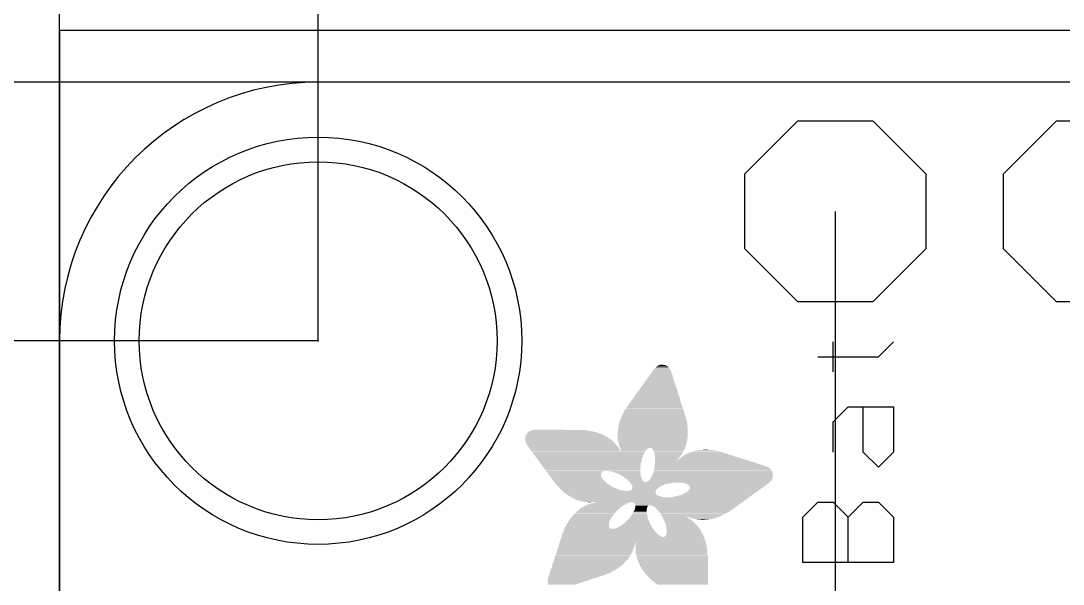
# Model space of a CAD drawing. Extents: x -12.6 to 36, y -7.3 to 38.4.
# Drawn here: x -0.38 to 9.86, y 16.66 to 22.19 of the extents above; entities that cross this region are included whole.
import ezdxf

# ---------------------------------------------------------------- set-up
doc = ezdxf.new("R2010")
doc.units = 0
for name, color, linetype in [('1', 22, 'CONTINUOUS'), ('16', 175, 'CONTINUOUS'), ('17', 82, 'CONTINUOUS'), ('20', 7, 'CONTINUOUS'), ('21', 2, 'CONTINUOUS'), ('23', 7, 'CONTINUOUS'), ('47', 253, 'CONTINUOUS')]:
    doc.layers.add(name, color=color, linetype=linetype)

# ---------------------------------------------------------------- blocks, each defined once
blk = doc.blocks.new('OCTAGONP')
blk.add_lwpolyline([(-0.5, -0.2071), (-0.5, 0.2071), (-0.2071, 0.5), (0.2071, 0.5), (0.5, 0.2071), (0.5, -0.2071), (0.2071, -0.5), (-0.2071, -0.5)], close=True)
blk = doc.blocks.new('ROUNDP')
blk.add_circle((0, 0), 0.5)
blk = doc.blocks.new('RECT')
blk.add_solid([(-0.5, -0.5), (0.5, -0.5), (-0.5, 0.5), (0.5, 0.5)])

msp = doc.modelspace()

# ---------------------------------------------------------------- linework, layer by layer
at = {"layer": '1'}
msp.add_line((7.62, 20.32), (7.62, 12.142), dxfattribs=at)
at = {"layer": '16'}
for p, q in [((0, 22.098), (0, 0)), ((28.575, 22.098), (0, 22.098))]:
    msp.add_line(p, q, dxfattribs=at)
at = {"layer": '20'}
for p, q in [((25.781, 21.59), (2.54, 21.59)), ((0, 19.05), (0, 2.54))]:
    msp.add_line(p, q, dxfattribs=at)
msp.add_arc((2.54, 19.05), 2.54, 90, 180, dxfattribs=at)
at = {"layer": '21'}
for p, q in [((7.5983, 18.7438), (7.5983, 19.0404)), ((8.0432, 18.8921), (8.1915, 19.0404)), ((7.45, 18.8921), (8.0432, 18.8921)), ((7.5983, 18.2532), (7.7466, 18.4015)), ((7.7466, 18.4015), (8.1915, 18.4015)), ((7.8949, 17.9566), (7.8949, 18.4015)), ((8.1915, 18.4015), (8.1915, 17.9566)), ((7.5983, 17.9566), (7.5983, 18.2532)), ((8.0432, 17.8083), (7.8949, 17.9566)), ((8.1915, 17.9566), (8.0432, 17.8083)), ((7.3017, 17.3177), (7.45, 17.466)), ((7.45, 17.466), (7.5983, 17.466)), ((7.5983, 17.466), (7.7466, 17.3177)), ((7.7466, 17.3177), (7.8949, 17.466)), ((7.8949, 17.466), (8.0432, 17.466)), ((8.0432, 17.466), (8.1915, 17.3177)), ((7.3017, 16.8728), (7.3017, 17.3177)), ((7.7466, 16.8728), (7.7466, 17.3177)), ((8.1915, 17.3177), (8.1915, 16.8728)), ((8.1915, 16.8728), (7.3017, 16.8728))]:
    msp.add_line(p, q, dxfattribs=at)
msp.add_circle((2.54, 19.05), 2, dxfattribs=at)
at = {"layer": '23'}
msp.add_point((2.54, 19.05), dxfattribs=at)
at = {"layer": '47'}
for p, q in [((0, 11.303), (0, 35.986)), ((0, 20.32), (0, 29.636)), ((0, 19.05), (0, 24.556)), ((2.54, 19.05), (2.54, 24.556)), ((2.54, 21.59), (-10.205, 21.59)), ((2.54, 19.05), (-4.236, 19.05))]:
    msp.add_line(p, q, dxfattribs=at)

# ---------------------------------------------------------------- block references
at = {"layer": '17', "xscale": 1.778, "yscale": 1.778, "rotation": 90}
for p in [(7.62, 20.32), (7.62, 20.32), (10.16, 20.32), (10.16, 20.32)]:
    msp.add_blockref('OCTAGONP', p, dxfattribs=at)
at = {"layer": '17', "xscale": 3.516, "yscale": 3.516}
msp.add_blockref('ROUNDP', (2.54, 19.05), dxfattribs=at)
msp.add_blockref('ROUNDP', (2.54, 19.05), dxfattribs=at)
at = {"layer": '21'}
for p, xscale, yscale in [((5.9131, 18.7376), 0.1943, 0.0038), ((5.9131, 18.7452), 0.1867, 0.0038), ((5.915, 18.7414), 0.1905, 0.0038), ((5.915, 18.749), 0.1829, 0.0038), ((5.915, 18.7528), 0.1753, 0.0038), ((5.9169, 18.7604), 0.1715, 0.0038), ((5.9169, 18.7566), 0.1715, 0.0038), ((5.9169, 18.7643), 0.1638, 0.0039), ((5.9188, 18.7681), 0.16, 0.0038), ((5.9188, 18.7719), 0.1524, 0.0038), ((5.9188, 18.7795), 0.1448, 0.0038), ((5.9188, 18.7757), 0.1448, 0.0038), ((5.9188, 18.7833), 0.1371, 0.0038), ((5.9188, 18.7871), 0.1295, 0.0038), ((5.9188, 18.7909), 0.1219, 0.0038), ((5.9188, 18.7947), 0.1143, 0.0038), ((5.9207, 18.7985), 0.1029, 0.0038), ((5.9188, 18.8024), 0.0915, 0.0039), ((5.9188, 18.8062), 0.0762, 0.0038), ((5.9188, 18.81), 0.0609, 0.0038), ((5.915, 18.8138), 0.0305, 0.0038), ((5.8922, 18.6385), 0.2972, 0.0038), ((5.8941, 18.6347), 0.301, 0.0038), ((5.8941, 18.6423), 0.2934, 0.0038), ((5.8941, 18.65), 0.2857, 0.0039), ((5.896, 18.6461), 0.2896, 0.0038), ((5.896, 18.6538), 0.2819, 0.0038), ((5.8979, 18.6576), 0.2781, 0.0038), ((5.8979, 18.6652), 0.2705, 0.0038), ((5.8979, 18.6614), 0.2705, 0.0038), ((5.8998, 18.669), 0.2667, 0.0038), ((5.8998, 18.6766), 0.2591, 0.0038), ((5.9017, 18.6728), 0.2629, 0.0038), ((5.9017, 18.6804), 0.2552, 0.0038), ((5.9036, 18.6842), 0.2514, 0.0038), ((5.9036, 18.6919), 0.2438, 0.0038), ((5.9036, 18.6881), 0.2438, 0.0039), ((5.9055, 18.6957), 0.24, 0.0038), ((5.9055, 18.6995), 0.2324, 0.0038), ((5.9074, 18.7071), 0.2286, 0.0038), ((5.9074, 18.7033), 0.2286, 0.0038), ((5.9074, 18.7109), 0.221, 0.0038), ((5.9093, 18.7185), 0.2172, 0.0038), ((5.9093, 18.7147), 0.2172, 0.0038), ((5.9093, 18.7223), 0.2096, 0.0038), ((5.9112, 18.7262), 0.2058, 0.0039), ((5.9112, 18.7338), 0.1981, 0.0038), ((5.9131, 18.73), 0.2019, 0.0038), ((5.8712, 18.5318), 0.4076, 0.0038), ((5.8731, 18.5357), 0.4038, 0.0039), ((5.8731, 18.5433), 0.3962, 0.0038), ((5.875, 18.5395), 0.4, 0.0038), ((5.875, 18.5471), 0.3924, 0.0038), ((5.8769, 18.5509), 0.3886, 0.0038), ((5.8769, 18.5585), 0.381, 0.0038), ((5.8769, 18.5547), 0.381, 0.0038), ((5.8788, 18.5623), 0.3772, 0.0038), ((5.8788, 18.5699), 0.3696, 0.0038), ((5.8807, 18.5661), 0.3734, 0.0038), ((5.8807, 18.5738), 0.3657, 0.0039), ((5.8826, 18.5776), 0.3619, 0.0038), ((5.8826, 18.5852), 0.3543, 0.0038), ((5.8826, 18.5814), 0.3543, 0.0038), ((5.8845, 18.589), 0.3505, 0.0038), ((5.8845, 18.5966), 0.3429, 0.0038), ((5.8845, 18.5928), 0.3429, 0.0038), ((5.8864, 18.6004), 0.3391, 0.0038), ((5.8864, 18.6042), 0.3315, 0.0038), ((5.8883, 18.6119), 0.3277, 0.0039), ((5.8883, 18.608), 0.3277, 0.0038), ((5.8883, 18.6157), 0.3201, 0.0038), ((5.8902, 18.6233), 0.3163, 0.0038), ((5.8902, 18.6195), 0.3163, 0.0038), ((5.8903, 18.6271), 0.3086, 0.0038), ((5.8922, 18.6309), 0.3048, 0.0038), ((5.8521, 18.429), 0.5143, 0.0038), ((5.8521, 18.4366), 0.5067, 0.0038), ((5.854, 18.4328), 0.5105, 0.0038), ((5.854, 18.4404), 0.5029, 0.0038), ((5.854, 18.448), 0.4953, 0.0038), ((5.8559, 18.4442), 0.4991, 0.0038), ((5.8559, 18.4518), 0.4915, 0.0038), ((5.8579, 18.4556), 0.4877, 0.0038), ((5.8579, 18.4633), 0.4801, 0.0038), ((5.8579, 18.4595), 0.4801, 0.0039), ((5.8598, 18.4671), 0.4762, 0.0038), ((5.8598, 18.4747), 0.4686, 0.0038), ((5.8617, 18.4709), 0.4724, 0.0038), ((5.8617, 18.4785), 0.4648, 0.0038), ((5.8636, 18.4823), 0.461, 0.0038), ((5.8636, 18.4899), 0.4534, 0.0038), ((5.8636, 18.4861), 0.4534, 0.0038), ((5.8655, 18.4937), 0.4496, 0.0038), ((5.8655, 18.5014), 0.442, 0.0038), ((5.8655, 18.4976), 0.442, 0.0039), ((5.8674, 18.5052), 0.4382, 0.0038), ((5.8674, 18.509), 0.4306, 0.0038), ((5.8693, 18.5166), 0.4268, 0.0038), ((5.8693, 18.5128), 0.4268, 0.0038), ((5.8693, 18.5204), 0.4191, 0.0038), ((5.8712, 18.528), 0.4153, 0.0038), ((5.8712, 18.5242), 0.4153, 0.0038), ((5.8369, 18.3261), 0.6134, 0.0038), ((5.8369, 18.3337), 0.6058, 0.0038), ((5.8369, 18.3299), 0.6058, 0.0038), ((5.8369, 18.3413), 0.5982, 0.0038), ((5.8388, 18.3375), 0.602, 0.0038), ((5.8388, 18.349), 0.5944, 0.0038), ((5.8388, 18.3452), 0.5944, 0.0039), ((5.8388, 18.3566), 0.5867, 0.0038), ((5.8388, 18.3528), 0.5867, 0.0038), ((5.8407, 18.3642), 0.5829, 0.0038), ((5.8407, 18.3604), 0.5829, 0.0038), ((5.8407, 18.368), 0.5753, 0.0038), ((5.8426, 18.3756), 0.5715, 0.0038), ((5.8426, 18.3718), 0.5715, 0.0038), ((5.8426, 18.3833), 0.5639, 0.0039), ((5.8426, 18.3794), 0.5639, 0.0038), ((5.8445, 18.3871), 0.5601, 0.0038), ((5.8445, 18.3947), 0.5525, 0.0038), ((5.8445, 18.3909), 0.5525, 0.0038), ((5.8464, 18.3985), 0.5487, 0.0038), ((5.8464, 18.4061), 0.5411, 0.0038), ((5.8464, 18.4023), 0.5411, 0.0038), ((5.8483, 18.4099), 0.5373, 0.0038), ((5.8483, 18.4137), 0.5295, 0.0038), ((5.8502, 18.4214), 0.5257, 0.0039), ((5.8502, 18.4175), 0.5257, 0.0038), ((5.8502, 18.4252), 0.5181, 0.0038), ((5.8293, 18.2232), 0.6744, 0.0038), ((5.8293, 18.2385), 0.6668, 0.0038), ((5.8312, 18.2347), 0.6706, 0.0038), ((5.8312, 18.2309), 0.6706, 0.0039), ((5.8312, 18.227), 0.6706, 0.0038), ((5.8312, 18.2499), 0.663, 0.0038), ((5.8312, 18.2461), 0.663, 0.0038), ((5.8312, 18.2423), 0.663, 0.0038), ((5.8312, 18.2613), 0.6554, 0.0038), ((5.8312, 18.2575), 0.6554, 0.0038), ((5.8331, 18.2537), 0.6592, 0.0038), ((5.8332, 18.2728), 0.6515, 0.0038), ((5.8332, 18.269), 0.6515, 0.0039), ((5.8332, 18.2651), 0.6515, 0.0038), ((5.8332, 18.2842), 0.6439, 0.0038), ((5.8332, 18.2804), 0.6439, 0.0038), ((5.8332, 18.2766), 0.6439, 0.0038), ((5.835, 18.288), 0.6401, 0.0038), ((5.8331, 18.2918), 0.6362, 0.0038), ((5.835, 18.3032), 0.6324, 0.0038), ((5.835, 18.2994), 0.6324, 0.0038), ((5.835, 18.2956), 0.6324, 0.0038), ((5.835, 18.3109), 0.6248, 0.0038), ((5.835, 18.3071), 0.6248, 0.0039), ((5.835, 18.3185), 0.6172, 0.0038), ((5.8369, 18.3147), 0.621, 0.0038), ((5.8369, 18.3223), 0.6134, 0.0038), ((4.9625, 18.1242), 0.762, 0.0038), ((4.9606, 18.128), 0.7506, 0.0038), ((4.953, 18.1356), 0.7278, 0.0038), ((4.9568, 18.1318), 0.7354, 0.0038), ((4.9492, 18.1394), 0.7124, 0.0038), ((4.9397, 18.147), 0.6858, 0.0038), ((4.9454, 18.1432), 0.6972, 0.0038), ((4.9359, 18.1508), 0.6705, 0.0038), ((4.9321, 18.1547), 0.6477, 0.0039), ((4.9264, 18.1585), 0.6287, 0.0038), ((4.9225, 18.1623), 0.6058, 0.0038), ((4.9149, 18.1661), 0.5754, 0.0038), ((4.9073, 18.1699), 0.5372, 0.0038), ((4.8197, 18.1737), 0.3009, 0.0038), ((5.8255, 18.1623), 0.6896, 0.0038), ((5.8255, 18.1585), 0.6896, 0.0038), ((5.8255, 18.1547), 0.6896, 0.0039), ((5.8255, 18.1508), 0.6896, 0.0038), ((5.8255, 18.147), 0.6896, 0.0038), ((5.8255, 18.1432), 0.6896, 0.0038), ((5.8255, 18.1394), 0.6896, 0.0038), ((5.8255, 18.1356), 0.6896, 0.0038), ((5.8255, 18.1318), 0.6896, 0.0038), ((5.8255, 18.128), 0.6896, 0.0038), ((5.8255, 18.1242), 0.6896, 0.0038), ((5.8274, 18.1889), 0.6858, 0.0038), ((5.8274, 18.1851), 0.6858, 0.0038), ((5.8274, 18.1813), 0.6858, 0.0038), ((5.8274, 18.1775), 0.6858, 0.0038), ((5.8274, 18.1737), 0.6858, 0.0038), ((5.8274, 18.1699), 0.6858, 0.0038), ((5.8274, 18.1661), 0.6858, 0.0038), ((5.8274, 18.208), 0.6782, 0.0038), ((5.8293, 18.2042), 0.682, 0.0038), ((5.8293, 18.2004), 0.682, 0.0038), ((5.8293, 18.1966), 0.682, 0.0038), ((5.8293, 18.1928), 0.682, 0.0039), ((5.8293, 18.2194), 0.6744, 0.0038), ((5.8293, 18.2156), 0.6744, 0.0038), ((5.8293, 18.2118), 0.6744, 0.0038), ((4.9911, 18.0823), 0.842, 0.0038), ((4.9759, 18.1051), 0.8039, 0.0038), ((4.9797, 18.1013), 0.8115, 0.0038), ((4.9816, 18.0975), 0.8153, 0.0038), ((4.9854, 18.0937), 0.823, 0.0038), ((4.9873, 18.0899), 0.8268, 0.0038), ((4.9911, 18.0861), 0.8344, 0.0038), ((4.9949, 18.0785), 0.842, 0.0039), ((4.9968, 18.0746), 0.8458, 0.0038), ((5.0006, 18.0708), 0.8534, 0.0038), ((5.0026, 18.067), 0.8573, 0.0038), ((5.0045, 18.0632), 0.8611, 0.0038), ((4.9721, 18.1127), 0.7887, 0.0038), ((4.974, 18.1089), 0.7925, 0.0038), ((5.0083, 18.0594), 0.8611, 0.0038), ((5.0102, 18.0556), 0.8649, 0.0038), ((5.0121, 18.0518), 0.8687, 0.0038), ((4.9663, 18.1204), 0.7696, 0.0038), ((4.9702, 18.1166), 0.7773, 0.0039), ((5.0159, 18.048), 0.8687, 0.0038), ((5.0178, 18.0442), 0.8725, 0.0038), ((5.0216, 18.0404), 0.8725, 0.0039), ((5.0235, 18.0365), 0.8763, 0.0038), ((5.0273, 18.0327), 0.8763, 0.0038), ((5.0312, 18.0289), 0.8763, 0.0038), ((5.0312, 18.0251), 0.8763, 0.0038), ((5.035, 18.0213), 0.8763, 0.0038), ((5.8255, 18.1204), 0.6896, 0.0038), ((5.8255, 18.1166), 0.6896, 0.0039), ((5.8255, 18.1127), 0.6896, 0.0038), ((5.8255, 18.1089), 0.6896, 0.0038), ((5.8255, 18.1051), 0.6896, 0.0038), ((5.8255, 18.1013), 0.6896, 0.0038), ((5.8255, 18.0975), 0.6896, 0.0038), ((5.8236, 18.0937), 0.6858, 0.0038), ((5.8255, 18.0899), 0.682, 0.0038), ((5.8255, 18.0861), 0.682, 0.0038), ((5.8255, 18.0823), 0.682, 0.0038), ((5.8255, 18.0785), 0.682, 0.0039), ((5.8255, 18.0746), 0.682, 0.0038), ((5.8236, 18.0708), 0.6782, 0.0038), ((5.8236, 18.067), 0.6782, 0.0038), ((5.8255, 18.0632), 0.6744, 0.0038), ((5.8255, 18.0594), 0.6744, 0.0038), ((5.8255, 18.0556), 0.6744, 0.0038), ((5.8236, 18.0518), 0.6706, 0.0038), ((5.8236, 18.048), 0.6706, 0.0038), ((5.8255, 18.0442), 0.6668, 0.0038), ((5.8255, 18.0404), 0.6668, 0.0039), ((5.8236, 18.0365), 0.663, 0.0038), ((5.8255, 18.0327), 0.6592, 0.0038), ((5.8255, 18.0289), 0.6592, 0.0038), ((5.8255, 18.0251), 0.6592, 0.0038), ((5.8236, 18.0213), 0.6553, 0.0038), ((5.0388, 18.0175), 0.8763, 0.0038), ((5.0407, 18.0137), 0.8801, 0.0038), ((5.0426, 18.0099), 0.8763, 0.0038), ((5.0464, 18.0061), 0.8763, 0.0038), ((5.0483, 18.0023), 0.8801, 0.0039), ((5.0521, 17.9984), 0.8801, 0.0038), ((5.054, 17.9946), 0.8763, 0.0038), ((5.0578, 17.9908), 0.8763, 0.0038), ((5.0597, 17.987), 0.8801, 0.0038), ((5.0616, 17.9832), 0.8763, 0.0038), ((5.0654, 17.9794), 0.8763, 0.0038), ((5.0693, 17.9756), 0.8763, 0.0038), ((5.0693, 17.9718), 0.8763, 0.0038), ((5.0731, 17.968), 0.8763, 0.0038), ((5.0769, 17.9642), 0.8763, 0.0039), ((5.0769, 17.9603), 0.8763, 0.0038), ((5.0807, 17.9565), 0.8763, 0.0038), ((5.1969, 17.9527), 1.1011, 0.0038), ((5.1969, 17.9489), 1.0935, 0.0038), ((5.1969, 17.9451), 1.0935, 0.0038), ((5.1969, 17.9413), 1.0859, 0.0038), ((5.1988, 17.9375), 1.0821, 0.0038), ((5.1988, 17.9337), 1.0745, 0.0038), ((5.1988, 17.9299), 1.0745, 0.0038), ((5.1987, 17.9261), 1.0668, 0.0039), ((5.2007, 17.9222), 1.0629, 0.0038), ((5.2026, 17.9184), 1.0591, 0.0038), ((5.8255, 18.0175), 0.6515, 0.0038), ((5.8255, 18.0137), 0.6515, 0.0038), ((5.8236, 18.0099), 0.6477, 0.0038), ((5.8255, 18.0061), 0.6439, 0.0038), ((5.8236, 18.0023), 0.6401, 0.0039), ((5.8236, 17.9984), 0.6401, 0.0038), ((5.6465, 17.9946), 0.2781, 0.0038), ((5.6427, 17.9908), 0.2705, 0.0038), ((5.6427, 17.987), 0.2629, 0.0038), ((5.6407, 17.9832), 0.259, 0.0038), ((5.6388, 17.9794), 0.2552, 0.0038), ((5.6388, 17.9756), 0.2476, 0.0038), ((5.6369, 17.9718), 0.2438, 0.0038), ((5.635, 17.968), 0.24, 0.0038), ((5.6369, 17.9642), 0.2362, 0.0039), ((5.635, 17.9603), 0.2324, 0.0038), ((5.635, 17.9565), 0.2248, 0.0038), ((5.9798, 17.9946), 0.3276, 0.0038), ((5.9798, 17.9908), 0.32, 0.0038), ((5.9817, 17.987), 0.3162, 0.0038), ((5.9817, 17.9832), 0.3086, 0.0038), ((5.9836, 17.9794), 0.3048, 0.0038), ((5.9817, 17.9756), 0.301, 0.0038), ((5.9836, 17.9718), 0.2972, 0.0038), ((5.9817, 17.968), 0.2934, 0.0038), ((5.9836, 17.9642), 0.2896, 0.0039), ((5.9817, 17.9603), 0.2858, 0.0038), ((5.9817, 17.9565), 0.2858, 0.0038), ((5.9817, 17.9527), 0.2782, 0.0038), ((5.9817, 17.9489), 0.2782, 0.0038), ((5.9798, 17.9451), 0.2744, 0.0038), ((5.9798, 17.9413), 0.2667, 0.0038), ((5.9798, 17.9375), 0.2667, 0.0038), ((5.9779, 17.9337), 0.2629, 0.0038), ((5.976, 17.9299), 0.2591, 0.0038), ((5.976, 17.9261), 0.2591, 0.0039), ((5.9741, 17.9222), 0.2553, 0.0038), ((5.9741, 17.9184), 0.2476, 0.0038), ((6.3742, 17.9184), 0.4915, 0.0038), ((6.3703, 17.9222), 0.4762, 0.0038), ((6.3684, 17.9261), 0.4572, 0.0039), ((6.3646, 17.9299), 0.442, 0.0038), ((6.3627, 17.9337), 0.423, 0.0038), ((6.3608, 17.9375), 0.4038, 0.0038), ((6.3589, 17.9413), 0.3848, 0.0038), ((6.3551, 17.9451), 0.362, 0.0038), ((6.3532, 17.9489), 0.3429, 0.0038), ((6.3532, 17.9527), 0.32, 0.0038), ((6.3513, 17.9565), 0.301, 0.0038), ((6.3513, 17.9603), 0.2781, 0.0038), ((6.3513, 17.9642), 0.2477, 0.0039), ((6.3475, 17.968), 0.2171, 0.0038), ((6.3475, 17.9718), 0.1791, 0.0038), ((6.3456, 17.9756), 0.1295, 0.0038), ((6.3437, 17.9794), 0.0495, 0.0038), ((5.2007, 17.9146), 1.0553, 0.0038), ((5.2026, 17.9108), 1.0515, 0.0038), ((5.2026, 17.907), 1.0439, 0.0038), ((5.2026, 17.9032), 1.0439, 0.0038), ((5.2045, 17.8994), 1.0401, 0.0038), ((5.2045, 17.8956), 1.0325, 0.0038), ((5.2064, 17.8918), 1.0287, 0.0038), ((5.2064, 17.888), 1.0287, 0.0039), ((5.2083, 17.8841), 1.0249, 0.0038), ((5.2083, 17.8803), 1.0173, 0.0038), ((5.2102, 17.8765), 1.0135, 0.0038), ((5.2102, 17.8727), 1.0135, 0.0038), ((5.2121, 17.8689), 1.0096, 0.0038), ((5.2121, 17.8651), 1.002, 0.0038), ((5.214, 17.8613), 0.9982, 0.0038), ((5.214, 17.8575), 0.9982, 0.0038), ((5.2159, 17.8537), 0.9944, 0.0038), ((5.2178, 17.8498), 0.9906, 0.0039), ((5.2159, 17.846), 0.9868, 0.0038), ((5.2178, 17.8422), 0.983, 0.0038), ((5.2197, 17.8384), 0.9792, 0.0038), ((5.2216, 17.8346), 0.9754, 0.0038), ((5.2216, 17.8308), 0.9754, 0.0038), ((5.2235, 17.827), 0.9716, 0.0038), ((5.2254, 17.8232), 0.9678, 0.0038), ((5.2255, 17.8194), 0.9601, 0.0038), ((5.2255, 17.8156), 0.9601, 0.0038), ((6.3646, 17.8346), 1.0364, 0.0038), ((6.3703, 17.8308), 1.0478, 0.0038), ((6.3779, 17.827), 1.063, 0.0038), ((6.3837, 17.8232), 1.0745, 0.0038), ((6.3894, 17.8194), 1.0859, 0.0038), ((6.3932, 17.8156), 1.0935, 0.0038), ((5.9607, 17.8841), 0.2209, 0.0038), ((5.9588, 17.8803), 0.2171, 0.0038), ((5.9588, 17.8765), 0.2171, 0.0038), ((5.9569, 17.8727), 0.2133, 0.0038), ((5.955, 17.8689), 0.2095, 0.0038), ((5.9722, 17.9146), 0.2438, 0.0038), ((5.9722, 17.9108), 0.2438, 0.0038), ((5.9703, 17.907), 0.24, 0.0038), ((5.9684, 17.9032), 0.2362, 0.0038), ((5.9665, 17.8994), 0.2324, 0.0038), ((5.9665, 17.8956), 0.2324, 0.0038), ((5.9646, 17.8918), 0.2286, 0.0038), ((5.9627, 17.888), 0.2247, 0.0039), ((6.3189, 17.8651), 0.9372, 0.0038), ((6.3246, 17.8613), 0.9486, 0.0038), ((6.3323, 17.8575), 0.9639, 0.0038), ((6.338, 17.8537), 0.9753, 0.0038), ((6.3437, 17.8498), 0.9867, 0.0039), ((6.3494, 17.846), 0.9982, 0.0038), ((6.3551, 17.8422), 1.0096, 0.0038), ((6.3608, 17.8384), 1.021, 0.0038), ((6.4199, 17.8689), 0.7125, 0.0038), ((6.4161, 17.8727), 0.6973, 0.0038), ((6.4122, 17.8765), 0.682, 0.0038), ((6.4084, 17.8803), 0.6668, 0.0038), ((6.4066, 17.8841), 0.6477, 0.0038), ((6.4008, 17.888), 0.6286, 0.0039), ((6.397, 17.8918), 0.6134, 0.0038), ((6.3932, 17.8956), 0.5982, 0.0038), ((6.3913, 17.8994), 0.5791, 0.0038), ((6.3875, 17.9032), 0.5639, 0.0038), ((6.3837, 17.907), 0.5487, 0.0038), ((6.3818, 17.9108), 0.5295, 0.0038), ((6.3761, 17.9146), 0.5105, 0.0038), ((5.2274, 17.8117), 0.9563, 0.0039), ((5.2293, 17.8079), 0.9525, 0.0038), ((5.2312, 17.8041), 0.9487, 0.0038), ((5.2312, 17.8003), 0.9487, 0.0038), ((5.2331, 17.7965), 0.9449, 0.0038), ((5.235, 17.7927), 0.9411, 0.0038), ((5.2369, 17.7889), 0.9373, 0.0038), ((5.2369, 17.7851), 0.9373, 0.0038), ((5.2388, 17.7813), 0.9335, 0.0038), ((5.2407, 17.7775), 0.9297, 0.0038), ((5.2407, 17.7736), 0.9297, 0.0039), ((5.0654, 17.7698), 0.5715, 0.0038), ((5.0597, 17.766), 0.5524, 0.0038), ((5.0578, 17.7622), 0.541, 0.0038), ((5.0559, 17.7584), 0.5372, 0.0038), ((5.0559, 17.7546), 0.5296, 0.0038), ((5.0578, 17.7508), 0.5258, 0.0038), ((5.0578, 17.747), 0.5182, 0.0038), ((5.0578, 17.7432), 0.5182, 0.0038), ((5.0597, 17.7394), 0.5144, 0.0038), ((5.0616, 17.7355), 0.5106, 0.0039), ((5.0635, 17.7317), 0.5068, 0.0038), ((5.0635, 17.7279), 0.5068, 0.0038), ((5.0654, 17.7241), 0.503, 0.0038), ((5.0673, 17.7203), 0.4992, 0.0038), ((5.0692, 17.7165), 0.503, 0.0038), ((5.0712, 17.7127), 0.4991, 0.0038), ((5.5493, 17.7698), 0.3124, 0.0038), ((5.5607, 17.766), 0.2896, 0.0038), ((5.5684, 17.7622), 0.2743, 0.0038), ((5.5741, 17.7584), 0.2629, 0.0038), ((5.5798, 17.7546), 0.2515, 0.0038), ((5.5855, 17.7508), 0.2401, 0.0038), ((5.5893, 17.747), 0.2324, 0.0038), ((5.595, 17.7432), 0.221, 0.0038), ((5.5988, 17.7394), 0.2134, 0.0038), ((5.6045, 17.7355), 0.2096, 0.0039), ((5.6084, 17.7317), 0.2019, 0.0038), ((5.6122, 17.7279), 0.1943, 0.0038), ((5.6141, 17.7241), 0.1905, 0.0038), ((5.6179, 17.7203), 0.1829, 0.0038), ((5.6235, 17.7165), 0.1791, 0.0038), ((5.6254, 17.7127), 0.1753, 0.0038), ((6.4085, 17.7127), 1.1925, 0.0038), ((6.4123, 17.7203), 1.1925, 0.0038), ((6.4123, 17.7165), 1.1925, 0.0038), ((6.4142, 17.7279), 1.1887, 0.0038), ((6.4142, 17.7241), 1.1887, 0.0038), ((6.4142, 17.7394), 1.1811, 0.0038), ((6.4142, 17.7355), 1.1811, 0.0039), ((6.4161, 17.7317), 1.1849, 0.0038), ((6.4161, 17.747), 1.1773, 0.0038), ((6.4161, 17.7432), 1.1773, 0.0038), ((6.4161, 17.7584), 1.1697, 0.0038), ((6.418, 17.7546), 1.1735, 0.0038), ((6.418, 17.7508), 1.1735, 0.0038), ((6.4161, 17.7736), 1.1621, 0.0039), ((6.4161, 17.7698), 1.1621, 0.0038), ((6.418, 17.766), 1.1659, 0.0038), ((6.418, 17.7622), 1.1659, 0.0038), ((6.4122, 17.7889), 1.1468, 0.0038), ((6.4141, 17.7851), 1.1506, 0.0038), ((6.4141, 17.7813), 1.1506, 0.0038), ((6.4161, 17.7775), 1.1545, 0.0038), ((6.4008, 17.8079), 1.1164, 0.0038), ((6.4046, 17.8041), 1.124, 0.0038), ((6.4065, 17.8003), 1.1278, 0.0038), ((6.4103, 17.7965), 1.1354, 0.0038), ((6.4122, 17.7927), 1.1392, 0.0038), ((6.3989, 17.8117), 1.1049, 0.0039), ((5.075, 17.7089), 0.4991, 0.0038), ((5.0769, 17.7051), 0.4953, 0.0038), ((5.0788, 17.7013), 0.4991, 0.0038), ((5.0826, 17.6974), 0.4991, 0.0039), ((5.0845, 17.6936), 0.4953, 0.0038), ((5.0883, 17.6898), 0.4953, 0.0038), ((5.0902, 17.686), 0.4991, 0.0038), ((5.094, 17.6822), 0.4991, 0.0038), ((5.0978, 17.6784), 0.4991, 0.0038), ((5.1035, 17.6708), 0.503, 0.0038), ((5.1016, 17.6746), 0.4991, 0.0038), ((5.1073, 17.667), 0.503, 0.0038), ((5.1112, 17.6632), 0.5029, 0.0038), ((5.1131, 17.6593), 0.5067, 0.0039), ((5.1169, 17.6555), 0.5067, 0.0038), ((5.1207, 17.6517), 0.5067, 0.0038), ((5.1264, 17.6479), 0.5105, 0.0038), ((5.134, 17.6403), 0.5182, 0.0038), ((5.1302, 17.6441), 0.5105, 0.0038), ((5.1378, 17.6365), 0.5182, 0.0038), ((5.1435, 17.6327), 0.522, 0.0038), ((5.1473, 17.6289), 0.522, 0.0038), ((5.153, 17.6251), 0.5258, 0.0038), ((5.1568, 17.6212), 0.5258, 0.0039), ((5.1626, 17.6174), 0.5295, 0.0038), ((5.1683, 17.6136), 0.5334, 0.0038), ((5.174, 17.6098), 0.5372, 0.0038), ((5.6293, 17.7089), 0.1676, 0.0038), ((5.6312, 17.7051), 0.1638, 0.0038), ((5.6369, 17.7013), 0.16, 0.0038), ((5.6388, 17.6974), 0.1562, 0.0039), ((5.6407, 17.6936), 0.1524, 0.0038), ((5.6464, 17.6898), 0.1486, 0.0038), ((5.6483, 17.686), 0.1448, 0.0038), ((5.6521, 17.6822), 0.1448, 0.0038), ((5.656, 17.6784), 0.1447, 0.0038), ((5.6579, 17.6746), 0.1409, 0.0038), ((5.6616, 17.6708), 0.1409, 0.0038), ((5.6655, 17.667), 0.141, 0.0038), ((5.6712, 17.6632), 0.1448, 0.0038), ((6.2884, 17.6593), 1.3716, 0.0039), ((5.814, 17.6555), 0.4153, 0.0038), ((5.8045, 17.6517), 0.3886, 0.0038), ((5.795, 17.6479), 0.3696, 0.0038), ((5.7893, 17.6441), 0.3506, 0.0038), ((5.7854, 17.6403), 0.3353, 0.0038), ((5.7797, 17.6365), 0.3239, 0.0038), ((5.7721, 17.6289), 0.3009, 0.0038), ((5.776, 17.6327), 0.3086, 0.0038), ((5.7702, 17.6251), 0.2895, 0.0038), ((5.7664, 17.6212), 0.2819, 0.0039), ((5.7627, 17.6174), 0.2743, 0.0038), ((5.7589, 17.6136), 0.2667, 0.0038), ((5.757, 17.6098), 0.2629, 0.0038), ((6.3741, 17.6632), 1.2078, 0.0038), ((6.3799, 17.667), 1.2039, 0.0038), ((6.3837, 17.6708), 1.2039, 0.0038), ((6.3875, 17.6746), 1.2039, 0.0038), ((6.3913, 17.6784), 1.204, 0.0038), ((6.3932, 17.6822), 1.2002, 0.0038), ((6.397, 17.686), 1.2002, 0.0038), ((6.4008, 17.6936), 1.2002, 0.0038), ((6.4008, 17.6898), 1.2002, 0.0038), ((6.4027, 17.6974), 1.1964, 0.0039), ((6.4065, 17.7051), 1.1964, 0.0038), ((6.4065, 17.7013), 1.1964, 0.0038), ((6.4085, 17.7089), 1.1925, 0.0038), ((6.5456, 17.6555), 0.8496, 0.0038), ((6.5532, 17.6517), 0.8268, 0.0038), ((6.5551, 17.6479), 0.8078, 0.0038), ((6.5571, 17.6441), 0.7963, 0.0038), ((6.5589, 17.6403), 0.7848, 0.0038), ((6.5589, 17.6365), 0.7696, 0.0038), ((6.5589, 17.6327), 0.762, 0.0038), ((6.5589, 17.6289), 0.7544, 0.0038), ((6.557, 17.6251), 0.743, 0.0038), ((6.557, 17.6212), 0.7354, 0.0039), ((6.5551, 17.6174), 0.7316, 0.0038), ((6.5513, 17.6136), 0.7239, 0.0038), ((6.5494, 17.6098), 0.7201, 0.0038), ((5.1797, 17.606), 0.541, 0.0038), ((5.1835, 17.6022), 0.5486, 0.0038), ((5.1912, 17.5984), 0.5563, 0.0038), ((5.1969, 17.5946), 0.5601, 0.0038), ((5.2064, 17.5908), 0.5639, 0.0038), ((5.2121, 17.587), 0.5677, 0.0038), ((5.2216, 17.5831), 0.5792, 0.0039), ((5.2312, 17.5793), 0.5905, 0.0038), ((5.2445, 17.5755), 0.6096, 0.0038), ((5.3988, 17.5717), 0.9106, 0.0038), ((5.4007, 17.5679), 0.9068, 0.0038), ((5.4026, 17.5641), 0.903, 0.0038), ((5.4064, 17.5603), 0.8954, 0.0038), ((5.4083, 17.5565), 0.8916, 0.0038), ((5.4102, 17.5527), 0.8878, 0.0038), ((5.414, 17.5489), 0.8878, 0.0038), ((5.4179, 17.545), 0.8801, 0.0039), ((5.4217, 17.5412), 0.8801, 0.0038), ((5.4255, 17.5374), 0.8801, 0.0038), ((5.4331, 17.5336), 0.8801, 0.0038), ((5.4388, 17.5298), 0.8839, 0.0038), ((5.4464, 17.526), 0.884, 0.0038), ((5.4541, 17.5222), 0.8839, 0.0038), ((5.4636, 17.5184), 0.8953, 0.0038), ((5.4807, 17.5146), 0.9144, 0.0038), ((5.9017, 17.5108), 1.7412, 0.0038), ((5.9017, 17.5069), 1.726, 0.0039), ((5.7227, 17.5755), 0.2629, 0.0038), ((5.7321, 17.5793), 0.2515, 0.0038), ((5.7359, 17.5831), 0.2439, 0.0039), ((5.7397, 17.587), 0.2439, 0.0038), ((5.7455, 17.5946), 0.2476, 0.0038), ((5.7436, 17.5908), 0.2438, 0.0038), ((5.7531, 17.606), 0.2552, 0.0038), ((5.7512, 17.6022), 0.2514, 0.0038), ((5.7493, 17.5984), 0.2476, 0.0038), ((6.3913, 17.5146), 0.7696, 0.0038), ((6.4084, 17.5184), 0.743, 0.0038), ((6.4218, 17.5222), 0.7315, 0.0038), ((6.4313, 17.526), 0.7201, 0.0038), ((6.4427, 17.5298), 0.7124, 0.0038), ((6.4504, 17.5336), 0.7049, 0.0038), ((6.458, 17.5374), 0.6973, 0.0038), ((6.4656, 17.5412), 0.6972, 0.0038), ((6.4713, 17.545), 0.6934, 0.0039), ((6.4808, 17.5489), 0.6896, 0.0038), ((6.4846, 17.5527), 0.6896, 0.0038), ((6.4903, 17.5565), 0.6858, 0.0038), ((6.498, 17.5603), 0.6858, 0.0038), ((6.5018, 17.5641), 0.6858, 0.0038), ((6.5075, 17.5679), 0.682, 0.0038), ((6.5132, 17.5717), 0.6858, 0.0038), ((6.517, 17.5755), 0.6858, 0.0038), ((6.5227, 17.5793), 0.6896, 0.0038), ((6.5284, 17.587), 0.6934, 0.0038), ((6.5265, 17.5831), 0.6896, 0.0039), ((6.5342, 17.5908), 0.6973, 0.0038), ((6.5456, 17.606), 0.7125, 0.0038), ((6.5437, 17.6022), 0.7087, 0.0038), ((6.5418, 17.5984), 0.7049, 0.0038), ((6.538, 17.5946), 0.6973, 0.0038), ((5.9036, 17.5031), 1.7145, 0.0038), ((5.9055, 17.4993), 1.703, 0.0038), ((5.9055, 17.4955), 1.6878, 0.0038), ((5.9074, 17.4917), 1.6764, 0.0038), ((5.9093, 17.4879), 1.6574, 0.0038), ((5.9131, 17.4841), 1.6421, 0.0038), ((5.9169, 17.4803), 1.6269, 0.0038), ((5.9188, 17.4765), 1.6078, 0.0038), ((5.3092, 17.4041), 0.381, 0.0038), ((5.3169, 17.4079), 0.381, 0.0038), ((5.9245, 17.4727), 1.5887, 0.0038), ((5.3207, 17.4117), 0.381, 0.0038), ((5.3264, 17.4155), 0.3772, 0.0038), ((5.3321, 17.4193), 0.3734, 0.0038), ((5.9303, 17.4688), 1.5621, 0.0039), ((5.3397, 17.4231), 0.3734, 0.0038), ((5.3435, 17.4269), 0.3734, 0.0038), ((5.3531, 17.4307), 0.3695, 0.0039), ((5.3588, 17.4346), 0.3657, 0.0038), ((5.3664, 17.4384), 0.3658, 0.0038), ((5.2064, 17.465), 0.0305, 0.0038), ((5.3759, 17.4422), 0.362, 0.0038), ((5.3855, 17.446), 0.3581, 0.0038), ((5.395, 17.4498), 0.3543, 0.0038), ((5.4045, 17.4536), 0.3505, 0.0038), ((5.4179, 17.4574), 0.3467, 0.0038), ((5.4293, 17.4612), 0.3467, 0.0038), ((5.9893, 17.465), 1.4364, 0.0038), ((6.1684, 17.4612), 1.0706, 0.0038), ((6.1684, 17.4574), 1.0554, 0.0038), ((6.1684, 17.4536), 1.0478, 0.0038), ((6.1665, 17.4498), 1.0363, 0.0038), ((6.1665, 17.446), 1.0287, 0.0038), ((6.1646, 17.4422), 1.0249, 0.0038), ((5.7111, 17.4079), 0.1181, 0.0038), ((5.7111, 17.4041), 0.1181, 0.0038), ((6.1627, 17.4384), 1.0135, 0.0038), ((6.1608, 17.4346), 1.0097, 0.0038), ((5.7226, 17.4307), 0.1334, 0.0039), ((5.7188, 17.4269), 0.1258, 0.0038), ((5.7169, 17.4231), 0.122, 0.0038), ((5.715, 17.4193), 0.1182, 0.0038), ((5.715, 17.4155), 0.1182, 0.0038), ((5.713, 17.4117), 0.1143, 0.0038), ((6.2408, 17.4307), 0.842, 0.0039), ((6.2408, 17.4269), 0.8268, 0.0038), ((6.2427, 17.4231), 0.8154, 0.0038), ((6.2408, 17.4193), 0.8039, 0.0038), ((6.2427, 17.4155), 0.7925, 0.0038), ((6.2427, 17.4117), 0.7848, 0.0038), ((6.2408, 17.4079), 0.7734, 0.0038), ((6.2408, 17.4041), 0.7658, 0.0038), ((5.2178, 17.305), 0.3962, 0.0038), ((5.2235, 17.3126), 0.4, 0.0038), ((5.2216, 17.3088), 0.3962, 0.0038), ((5.2254, 17.3164), 0.3962, 0.0039), ((5.2292, 17.3203), 0.3962, 0.0038), ((5.2331, 17.3241), 0.3963, 0.0038), ((5.2369, 17.3317), 0.3963, 0.0038), ((5.235, 17.3279), 0.3925, 0.0038), ((5.2407, 17.3355), 0.3963, 0.0038), ((5.2426, 17.3393), 0.3925, 0.0038), ((5.2464, 17.3431), 0.3924, 0.0038), ((5.2502, 17.3469), 0.3924, 0.0038), ((5.254, 17.3507), 0.3924, 0.0038), ((5.2578, 17.3545), 0.3924, 0.0039), ((5.2597, 17.3584), 0.3886, 0.0038), ((5.2635, 17.3622), 0.3886, 0.0038), ((5.2673, 17.366), 0.3886, 0.0038), ((5.2711, 17.3698), 0.3886, 0.0038), ((5.275, 17.3736), 0.3887, 0.0038), ((5.2788, 17.3774), 0.3887, 0.0038), ((5.2826, 17.3812), 0.3886, 0.0038), ((5.2883, 17.385), 0.3848, 0.0038), ((5.2921, 17.3888), 0.3848, 0.0038), ((5.2959, 17.3926), 0.3848, 0.0039), ((5.2997, 17.3965), 0.3848, 0.0038), ((5.3054, 17.4003), 0.381, 0.0038), ((5.6884, 17.305), 0.1867, 0.0038), ((5.6884, 17.3126), 0.1791, 0.0038), ((5.6884, 17.3088), 0.1791, 0.0038), ((5.6903, 17.3164), 0.1753, 0.0039), ((5.6903, 17.3203), 0.1677, 0.0038), ((5.6922, 17.3241), 0.1639, 0.0038), ((5.694, 17.3317), 0.1601, 0.0038), ((5.694, 17.3279), 0.1601, 0.0038), ((5.694, 17.3355), 0.1524, 0.0038), ((5.6959, 17.3431), 0.1485, 0.0038), ((5.6959, 17.3393), 0.1485, 0.0038), ((5.6978, 17.3469), 0.1447, 0.0038), ((5.6997, 17.3545), 0.1409, 0.0039), ((5.6997, 17.3507), 0.1409, 0.0038), ((5.6997, 17.3622), 0.1333, 0.0038), ((5.6997, 17.3584), 0.1333, 0.0038), ((5.7016, 17.3698), 0.1295, 0.0038), ((5.7016, 17.366), 0.1295, 0.0038), ((5.7035, 17.3774), 0.1257, 0.0038), ((5.7035, 17.3736), 0.1257, 0.0038), ((5.7054, 17.385), 0.1219, 0.0038), ((5.7054, 17.3812), 0.1219, 0.0038), ((5.7073, 17.3926), 0.1181, 0.0039), ((5.7073, 17.3888), 0.1181, 0.0038), ((5.7111, 17.4003), 0.1181, 0.0038), ((5.7092, 17.3965), 0.1143, 0.0038), ((6.2389, 17.4003), 0.7544, 0.0038), ((6.2389, 17.3965), 0.7468, 0.0038), ((6.2389, 17.3926), 0.7391, 0.0039), ((6.237, 17.3888), 0.7277, 0.0038), ((6.237, 17.385), 0.7201, 0.0038), ((6.237, 17.3812), 0.7125, 0.0038), ((6.2351, 17.3774), 0.7011, 0.0038), ((6.2351, 17.3736), 0.6934, 0.0038), ((6.2313, 17.3698), 0.6858, 0.0038), ((6.2294, 17.366), 0.6743, 0.0038), ((6.2294, 17.3622), 0.6667, 0.0038), ((6.2275, 17.3584), 0.6553, 0.0038), ((6.2237, 17.3545), 0.6477, 0.0039), ((6.2218, 17.3507), 0.6363, 0.0038), ((6.2198, 17.3469), 0.6248, 0.0038), ((6.2179, 17.3431), 0.621, 0.0038), ((6.2141, 17.3393), 0.6058, 0.0038), ((6.2103, 17.3355), 0.5982, 0.0038), ((6.2084, 17.3317), 0.5868, 0.0038), ((6.0331, 17.3279), 0.2286, 0.0038), ((6.037, 17.3241), 0.2363, 0.0038), ((6.0408, 17.3203), 0.2363, 0.0038), ((6.0446, 17.3164), 0.2439, 0.0039), ((6.0484, 17.3126), 0.2438, 0.0038), ((6.0522, 17.3088), 0.2514, 0.0038), ((6.056, 17.305), 0.2514, 0.0038), ((6.3227, 17.3279), 0.3429, 0.0038), ((6.3227, 17.3241), 0.32, 0.0038), ((6.3246, 17.3203), 0.301, 0.0038), ((6.3227, 17.3164), 0.282, 0.0039), ((6.3227, 17.3126), 0.259, 0.0038), ((6.3227, 17.3088), 0.2362, 0.0038), ((6.3227, 17.305), 0.2134, 0.0038), ((5.193, 17.2021), 0.4686, 0.0039), ((5.1835, 17.2098), 0.442, 0.0038), ((5.1873, 17.206), 0.4496, 0.0038), ((5.1835, 17.2174), 0.4344, 0.0038), ((5.1835, 17.2136), 0.4344, 0.0038), ((5.1835, 17.225), 0.4268, 0.0038), ((5.1835, 17.2212), 0.4268, 0.0038), ((5.1855, 17.2326), 0.4229, 0.0038), ((5.1855, 17.2288), 0.4229, 0.0038), ((5.1874, 17.2402), 0.4191, 0.0039), ((5.1874, 17.2364), 0.4191, 0.0038), ((5.1893, 17.2479), 0.4153, 0.0038), ((5.1893, 17.2441), 0.4153, 0.0038), ((5.1912, 17.2555), 0.4115, 0.0038), ((5.1912, 17.2517), 0.4115, 0.0038), ((5.1931, 17.2593), 0.4077, 0.0038), ((5.1969, 17.2669), 0.4077, 0.0038), ((5.1969, 17.2631), 0.4077, 0.0038), ((5.2007, 17.2745), 0.4077, 0.0038), ((5.1988, 17.2707), 0.4039, 0.0038), ((5.2026, 17.2783), 0.4039, 0.0039), ((5.2064, 17.286), 0.4039, 0.0038), ((5.2045, 17.2822), 0.4001, 0.0038), ((5.2083, 17.2898), 0.4001, 0.0038), ((5.2121, 17.2974), 0.4, 0.0038), ((5.2121, 17.2936), 0.4, 0.0038), ((5.2159, 17.3012), 0.4, 0.0038), ((5.6331, 17.2021), 0.3962, 0.0039), ((5.6426, 17.206), 0.3696, 0.0038), ((5.6484, 17.2098), 0.3581, 0.0038), ((5.6503, 17.2136), 0.3467, 0.0038), ((5.6522, 17.2174), 0.3353, 0.0038), ((5.656, 17.2212), 0.3277, 0.0038), ((5.6579, 17.225), 0.3163, 0.0038), ((5.6617, 17.2288), 0.3086, 0.0038), ((5.6617, 17.2326), 0.301, 0.0038), ((5.6655, 17.2364), 0.2934, 0.0038), ((5.6654, 17.2402), 0.2857, 0.0039), ((5.6673, 17.2441), 0.2743, 0.0038), ((5.6692, 17.2479), 0.2705, 0.0038), ((5.6692, 17.2517), 0.2629, 0.0038), ((5.6711, 17.2555), 0.2591, 0.0038), ((5.6731, 17.2593), 0.2476, 0.0038), ((5.675, 17.2631), 0.2438, 0.0038), ((5.6769, 17.2669), 0.24, 0.0038), ((5.6769, 17.2707), 0.2324, 0.0038), ((5.6788, 17.2745), 0.2286, 0.0038), ((5.6788, 17.2783), 0.221, 0.0039), ((5.6807, 17.2822), 0.2172, 0.0038), ((5.6807, 17.286), 0.2096, 0.0038), ((5.6826, 17.2898), 0.2058, 0.0038), ((5.6846, 17.2936), 0.2019, 0.0038), ((5.6846, 17.2974), 0.1943, 0.0038), ((5.6865, 17.3012), 0.1905, 0.0038), ((6.0598, 17.3012), 0.259, 0.0038), ((6.0636, 17.2974), 0.2591, 0.0038), ((6.0655, 17.2936), 0.2629, 0.0038), ((6.0713, 17.2898), 0.2667, 0.0038), ((6.0732, 17.286), 0.2705, 0.0038), ((6.077, 17.2822), 0.2705, 0.0038), ((6.0808, 17.2783), 0.2781, 0.0039), ((6.0827, 17.2745), 0.2819, 0.0038), ((6.0865, 17.2707), 0.2819, 0.0038), ((6.0884, 17.2669), 0.2858, 0.0038), ((6.0922, 17.2631), 0.2858, 0.0038), ((6.0941, 17.2593), 0.2896, 0.0038), ((6.096, 17.2555), 0.2934, 0.0038), ((6.0998, 17.2517), 0.2934, 0.0038), ((6.1017, 17.2479), 0.2972, 0.0038), ((6.1036, 17.2441), 0.301, 0.0038), ((6.1074, 17.2402), 0.301, 0.0039), ((6.1093, 17.2364), 0.3048, 0.0038), ((6.1112, 17.2326), 0.3086, 0.0038), ((6.1132, 17.2288), 0.3125, 0.0038), ((6.117, 17.225), 0.3125, 0.0038), ((6.117, 17.2212), 0.3125, 0.0038), ((6.1189, 17.2174), 0.3163, 0.0038), ((6.1208, 17.2136), 0.3201, 0.0038), ((6.1227, 17.2098), 0.3239, 0.0038), ((6.1227, 17.206), 0.3239, 0.0038), ((6.1265, 17.2021), 0.3238, 0.0039), ((6.3227, 17.3012), 0.1828, 0.0038), ((6.3208, 17.2974), 0.1486, 0.0038), ((6.3208, 17.2936), 0.1105, 0.0038), ((6.3189, 17.2898), 0.0381, 0.0038), ((5.6292, 17.1069), 1.4097, 0.0038), ((5.6311, 17.1031), 1.4135, 0.0038), ((5.6311, 17.0993), 1.4135, 0.0038), ((5.6292, 17.1183), 1.4021, 0.0038), ((5.6311, 17.1145), 1.4059, 0.0038), ((5.6311, 17.1107), 1.4059, 0.0038), ((5.6311, 17.1221), 1.3983, 0.0038), ((5.4178, 17.1298), 0.9716, 0.0038), ((5.4235, 17.1259), 0.983, 0.0039), ((5.4122, 17.1412), 0.9525, 0.0038), ((5.4141, 17.1374), 0.9563, 0.0038), ((5.4179, 17.1336), 0.9639, 0.0038), ((5.4064, 17.1526), 0.9334, 0.0038), ((5.4083, 17.1488), 0.9372, 0.0038), ((5.4102, 17.145), 0.941, 0.0038), ((5.4026, 17.164), 0.9182, 0.0039), ((5.4045, 17.1602), 0.922, 0.0038), ((5.4064, 17.1564), 0.9258, 0.0038), ((5.3988, 17.1755), 0.903, 0.0038), ((5.4007, 17.1717), 0.9068, 0.0038), ((5.4026, 17.1679), 0.9106, 0.0038), ((5.3988, 17.1831), 0.8953, 0.0038), ((5.3988, 17.1793), 0.8953, 0.0038), ((5.395, 17.1945), 0.8801, 0.0038), ((5.3969, 17.1907), 0.8839, 0.0038), ((5.3988, 17.1869), 0.8877, 0.0038), ((5.3969, 17.1983), 0.8763, 0.0038), ((6.1341, 17.1259), 0.3848, 0.0039), ((6.1379, 17.1298), 0.3772, 0.0038), ((6.1398, 17.1336), 0.3734, 0.0038), ((6.1398, 17.1412), 0.3658, 0.0038), ((6.1398, 17.1374), 0.3658, 0.0038), ((6.1379, 17.1526), 0.3544, 0.0038), ((6.1398, 17.1488), 0.3582, 0.0038), ((6.1398, 17.145), 0.3582, 0.0038), ((6.1284, 17.1983), 0.3276, 0.0038), ((6.1284, 17.1945), 0.3276, 0.0038), ((6.1303, 17.1907), 0.3314, 0.0038), ((6.1322, 17.1869), 0.3352, 0.0038), ((6.1322, 17.1831), 0.3352, 0.0038), ((6.1341, 17.1793), 0.339, 0.0038), ((6.1341, 17.1755), 0.339, 0.0038), ((6.1361, 17.1717), 0.3429, 0.0038), ((6.1361, 17.1679), 0.3429, 0.0038), ((6.138, 17.164), 0.3467, 0.0039), ((6.138, 17.1602), 0.3467, 0.0038), ((6.1399, 17.1564), 0.3505, 0.0038), ((5.2635, 17.0002), 0.7468, 0.0038), ((5.2616, 16.9964), 0.743, 0.0038), ((5.2673, 17.0116), 0.7468, 0.0039), ((5.2654, 17.0078), 0.743, 0.0038), ((5.2654, 17.004), 0.743, 0.0038), ((5.2712, 17.0231), 0.7467, 0.0038), ((5.2693, 17.0193), 0.7429, 0.0038), ((5.2693, 17.0155), 0.7429, 0.0038), ((5.275, 17.0383), 0.7467, 0.0038), ((5.2731, 17.0345), 0.7429, 0.0038), ((5.2731, 17.0307), 0.7429, 0.0038), ((5.2731, 17.0269), 0.7429, 0.0038), ((5.2788, 17.0497), 0.7467, 0.0039), ((5.2769, 17.0459), 0.7429, 0.0038), ((5.2769, 17.0421), 0.7429, 0.0038), ((5.2826, 17.0612), 0.7467, 0.0038), ((5.2807, 17.0574), 0.7429, 0.0038), ((5.2807, 17.0536), 0.7429, 0.0038), ((5.2845, 17.0726), 0.7429, 0.0038), ((5.2845, 17.0688), 0.7429, 0.0038), ((5.2845, 17.065), 0.7429, 0.0038), ((5.6292, 17.084), 1.4249, 0.0038), ((5.6312, 17.0802), 1.4288, 0.0038), ((5.6312, 17.0764), 1.4288, 0.0038), ((5.6292, 17.0955), 1.4173, 0.0038), ((5.6311, 17.0917), 1.4211, 0.0038), ((5.6311, 17.0878), 1.4211, 0.0039), ((6.0027, 17.0726), 0.6858, 0.0038), ((6.0027, 17.0688), 0.6858, 0.0038), ((6.0046, 17.065), 0.6896, 0.0038), ((6.0046, 17.0612), 0.6896, 0.0038), ((6.0046, 17.0574), 0.6896, 0.0038), ((6.0046, 17.0536), 0.6896, 0.0038), ((6.0065, 17.0497), 0.6934, 0.0039), ((6.0065, 17.0459), 0.6934, 0.0038), ((6.0065, 17.0421), 0.6934, 0.0038), ((6.0065, 17.0383), 0.6934, 0.0038), ((6.0084, 17.0345), 0.6972, 0.0038), ((6.0084, 17.0307), 0.6972, 0.0038), ((6.0084, 17.0269), 0.6972, 0.0038), ((6.0084, 17.0231), 0.6972, 0.0038), ((6.0084, 17.0193), 0.6972, 0.0038), ((6.0103, 17.0155), 0.701, 0.0038), ((6.0103, 17.0116), 0.701, 0.0039), ((6.0103, 17.0078), 0.701, 0.0038), ((6.0103, 17.004), 0.701, 0.0038), ((6.0103, 17.0002), 0.701, 0.0038), ((6.0103, 16.9964), 0.701, 0.0038), ((5.2159, 16.8973), 0.7201, 0.0039), ((5.214, 16.8935), 0.7163, 0.0038), ((5.2197, 16.9012), 0.72, 0.0038), ((5.2217, 16.9088), 0.7239, 0.0038), ((5.2217, 16.905), 0.7239, 0.0038), ((5.2293, 16.9202), 0.7315, 0.0038), ((5.2274, 16.9164), 0.7277, 0.0038), ((5.2255, 16.9126), 0.7239, 0.0038), ((5.235, 16.9316), 0.7353, 0.0038), ((5.2331, 16.9278), 0.7315, 0.0038), ((5.2312, 16.924), 0.7277, 0.0038), ((5.2388, 16.9431), 0.7353, 0.0038), ((5.2388, 16.9393), 0.7353, 0.0038), ((5.2369, 16.9354), 0.7315, 0.0039), ((5.2445, 16.9545), 0.7391, 0.0038), ((5.2445, 16.9507), 0.7391, 0.0038), ((5.2426, 16.9469), 0.7353, 0.0038), ((5.2502, 16.9659), 0.743, 0.0038), ((5.2483, 16.9621), 0.7391, 0.0038), ((5.2483, 16.9583), 0.7391, 0.0038), ((5.254, 16.9774), 0.743, 0.0038), ((5.254, 16.9735), 0.743, 0.0039), ((5.2521, 16.9697), 0.7392, 0.0038), ((5.2578, 16.9888), 0.743, 0.0038), ((5.2578, 16.985), 0.743, 0.0038), ((5.2578, 16.9812), 0.743, 0.0038), ((5.2616, 16.9926), 0.743, 0.0038), ((6.0103, 16.9926), 0.701, 0.0038), ((6.0122, 16.9888), 0.7048, 0.0038), ((6.0122, 16.985), 0.7048, 0.0038), ((6.0122, 16.9812), 0.7048, 0.0038), ((6.0122, 16.9774), 0.7048, 0.0038), ((6.0122, 16.9735), 0.7048, 0.0039), ((6.0122, 16.9697), 0.7048, 0.0038), ((6.0122, 16.9659), 0.7048, 0.0038), ((6.0141, 16.9621), 0.701, 0.0038), ((6.0141, 16.9583), 0.701, 0.0038), ((6.0141, 16.9545), 0.701, 0.0038), ((6.0141, 16.9507), 0.701, 0.0038), ((6.0141, 16.9469), 0.701, 0.0038), ((6.016, 16.9431), 0.7048, 0.0038), ((6.0179, 16.9393), 0.701, 0.0038), ((6.0179, 16.9354), 0.701, 0.0039), ((6.0179, 16.9316), 0.701, 0.0038), ((6.0179, 16.9278), 0.701, 0.0038), ((6.0198, 16.924), 0.6972, 0.0038), ((6.0198, 16.9202), 0.6972, 0.0038), ((6.0198, 16.9164), 0.6972, 0.0038), ((6.0217, 16.9126), 0.6934, 0.0038), ((6.0217, 16.9088), 0.6934, 0.0038), ((6.0217, 16.905), 0.6934, 0.0038), ((6.0217, 16.9012), 0.6934, 0.0038), ((6.0236, 16.8973), 0.6896, 0.0039), ((6.0236, 16.8935), 0.6896, 0.0038), ((5.1359, 16.7945), 0.6286, 0.0038), ((5.1321, 16.7907), 0.621, 0.0038), ((5.1435, 16.8021), 0.6362, 0.0038), ((5.1416, 16.7983), 0.6324, 0.0038), ((5.1474, 16.8059), 0.6439, 0.0038), ((5.1588, 16.8173), 0.6591, 0.0038), ((5.155, 16.8135), 0.6515, 0.0038), ((5.1531, 16.8097), 0.6477, 0.0038), ((5.1683, 16.8288), 0.6705, 0.0038), ((5.1645, 16.825), 0.6629, 0.0038), ((5.1626, 16.8211), 0.6591, 0.0039), ((5.1778, 16.8402), 0.682, 0.0038), ((5.174, 16.8364), 0.6744, 0.0038), ((5.1721, 16.8326), 0.6706, 0.0038), ((5.1854, 16.8516), 0.6896, 0.0038), ((5.1835, 16.8478), 0.6858, 0.0038), ((5.1816, 16.844), 0.682, 0.0038), ((5.193, 16.8631), 0.6972, 0.0038), ((5.1911, 16.8592), 0.6934, 0.0039), ((5.1892, 16.8554), 0.6896, 0.0038), ((5.2007, 16.8745), 0.7049, 0.0038), ((5.1988, 16.8707), 0.7011, 0.0038), ((5.1969, 16.8669), 0.6973, 0.0038), ((5.2083, 16.8859), 0.7125, 0.0038), ((5.2064, 16.8821), 0.7087, 0.0038), ((5.2045, 16.8783), 0.7049, 0.0038), ((5.2121, 16.8897), 0.7125, 0.0038), ((6.0255, 16.8897), 0.6858, 0.0038), ((6.0255, 16.8859), 0.6858, 0.0038), ((6.0255, 16.8821), 0.6858, 0.0038), ((6.0274, 16.8783), 0.682, 0.0038), ((6.0274, 16.8745), 0.682, 0.0038), ((6.0293, 16.8707), 0.6782, 0.0038), ((6.0293, 16.8669), 0.6782, 0.0038), ((6.0293, 16.8631), 0.6782, 0.0038), ((6.0312, 16.8592), 0.6744, 0.0039), ((6.0312, 16.8554), 0.6744, 0.0038), ((6.0332, 16.8516), 0.6705, 0.0038), ((6.0332, 16.8478), 0.6705, 0.0038), ((6.0351, 16.844), 0.6667, 0.0038), ((6.0351, 16.8402), 0.6667, 0.0038), ((6.037, 16.8364), 0.6629, 0.0038), ((6.037, 16.8326), 0.6629, 0.0038), ((6.0389, 16.8288), 0.6591, 0.0038), ((6.0408, 16.825), 0.6553, 0.0038), ((6.0408, 16.8211), 0.6553, 0.0039), ((6.0427, 16.8173), 0.6515, 0.0038), ((6.0427, 16.8135), 0.6515, 0.0038), ((6.0446, 16.8097), 0.6477, 0.0038), ((6.0465, 16.8059), 0.6439, 0.0038), ((6.0465, 16.8021), 0.6439, 0.0038), ((6.0484, 16.7983), 0.6401, 0.0038), ((6.0503, 16.7945), 0.6363, 0.0038), ((6.0522, 16.7907), 0.6324, 0.0038), ((4.9968, 16.6992), 0.4038, 0.0038), ((4.9911, 16.6954), 0.3924, 0.0038), ((4.9854, 16.6916), 0.381, 0.0038), ((4.9797, 16.6878), 0.3696, 0.0038), ((5.0026, 16.703), 0.4153, 0.0038), ((5.0349, 16.7221), 0.4724, 0.0038), ((5.0292, 16.7183), 0.461, 0.0038), ((5.0216, 16.7145), 0.4458, 0.0038), ((5.0159, 16.7107), 0.4343, 0.0038), ((5.0102, 16.7068), 0.4229, 0.0039), ((5.054, 16.7335), 0.5029, 0.0038), ((5.0483, 16.7297), 0.4915, 0.0038), ((5.0426, 16.7259), 0.4801, 0.0038), ((5.073, 16.7449), 0.5334, 0.0039), ((5.0673, 16.7411), 0.522, 0.0038), ((5.0616, 16.7373), 0.5106, 0.0038), ((5.0806, 16.7488), 0.541, 0.0038), ((5.0959, 16.7602), 0.5715, 0.0038), ((5.0902, 16.7564), 0.5601, 0.0038), ((5.0864, 16.7526), 0.5525, 0.0038), ((5.1111, 16.7716), 0.5944, 0.0038), ((5.1054, 16.7678), 0.583, 0.0038), ((5.1016, 16.764), 0.5753, 0.0038), ((5.1206, 16.7792), 0.6058, 0.0038), ((5.1168, 16.7754), 0.5982, 0.0038), ((5.1245, 16.783), 0.6135, 0.0039), ((5.1283, 16.7869), 0.6134, 0.0038), ((6.0522, 16.7869), 0.6324, 0.0038), ((6.0541, 16.783), 0.6286, 0.0039), ((6.056, 16.7792), 0.6248, 0.0038), ((6.0579, 16.7754), 0.621, 0.0038), ((6.0579, 16.7716), 0.621, 0.0038), ((6.0598, 16.7678), 0.6172, 0.0038), ((6.0617, 16.764), 0.6134, 0.0038), ((6.0636, 16.7602), 0.6096, 0.0038), ((6.0655, 16.7564), 0.6058, 0.0038), ((6.0655, 16.7526), 0.6058, 0.0038), ((6.0674, 16.7488), 0.602, 0.0038), ((6.0693, 16.7449), 0.5982, 0.0039), ((6.0713, 16.7411), 0.5943, 0.0038), ((6.0732, 16.7373), 0.5905, 0.0038), ((6.0751, 16.7335), 0.5867, 0.0038), ((6.077, 16.7297), 0.5829, 0.0038), ((6.0789, 16.7259), 0.5791, 0.0038), ((6.0808, 16.7221), 0.5753, 0.0038), ((6.0827, 16.7183), 0.5715, 0.0038), ((6.0846, 16.7145), 0.5677, 0.0038), ((6.0865, 16.7107), 0.5639, 0.0038), ((6.0884, 16.7068), 0.5601, 0.0039), ((6.0903, 16.703), 0.5562, 0.0038), ((6.0922, 16.6992), 0.5524, 0.0038), ((6.0941, 16.6954), 0.5486, 0.0038), ((6.096, 16.6916), 0.5448, 0.0038), ((6.0998, 16.6878), 0.5372, 0.0038), ((4.9568, 16.6726), 0.3238, 0.0038), ((4.974, 16.684), 0.3581, 0.0038), ((4.9683, 16.6802), 0.3467, 0.0038), ((4.9626, 16.6764), 0.3353, 0.0038), ((4.953, 16.6687), 0.3086, 0.0039), ((4.9473, 16.6649), 0.2972, 0.0038), ((4.9416, 16.6611), 0.2857, 0.0038), ((4.9359, 16.6573), 0.2743, 0.0038), ((6.1017, 16.684), 0.5334, 0.0038), ((6.1036, 16.6802), 0.5296, 0.0038), ((6.1055, 16.6764), 0.5258, 0.0038), ((6.1094, 16.6726), 0.5181, 0.0038), ((6.1113, 16.6687), 0.5143, 0.0039), ((6.1132, 16.6649), 0.5105, 0.0038), ((6.117, 16.6611), 0.5029, 0.0038), ((6.1189, 16.6573), 0.4991, 0.0038)]:
    msp.add_blockref('RECT', p, dxfattribs=dict(at, xscale=xscale, yscale=yscale))

doc.saveas('drawing.dxf')
